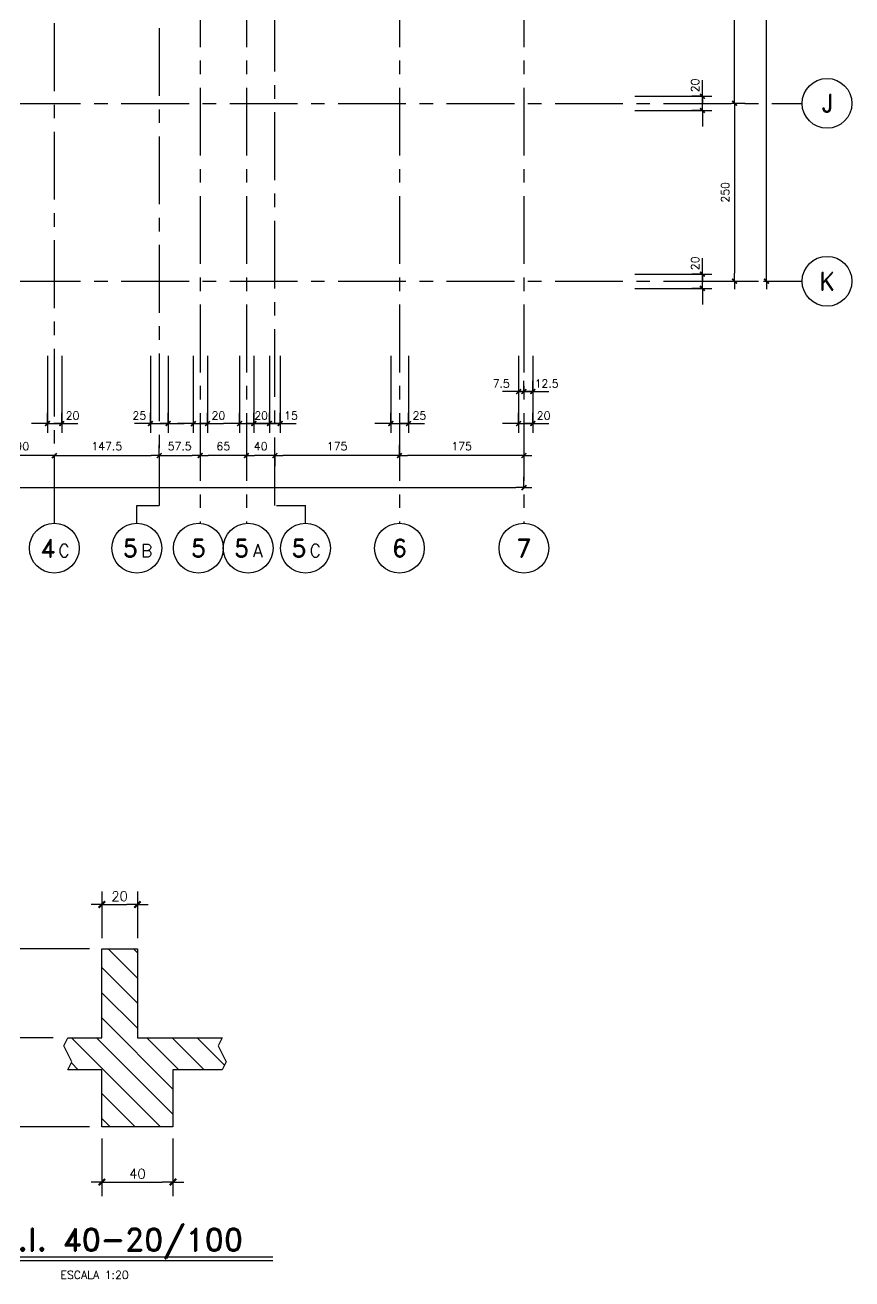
# Model space of a CAD drawing. Header units: millimetres. Extents: x -656862 to -653478, y 91928 to 96737.
# Drawn here: x -654641 to -653479, y 91946 to 93707 of the extents above; entities that cross this region are included whole.
import ezdxf
from ezdxf.enums import TextEntityAlignment as Align

# ---------------------------------------------------------------- set-up
doc = ezdxf.new("R2010")
doc.units = ezdxf.units.MM
doc.header["$LTSCALE"] = 30
doc.linetypes.add('CENTER', pattern=[50.8, 31.75, -6.35, 6.35, -6.35])
doc.linetypes.add('HIDDEN', pattern=[0.375, 0.25, -0.125])
for name, color, linetype in [('A-LINEA 015', 6, 'Continuous'), ('CORTES', 5, 'Continuous'), ('COTAS', 5, 'Continuous'), ('Cotas2', 1, 'Continuous'), ('EJES', 1, 'CENTER'), ('HATCH2', 1, 'HIDDEN'), ('textos2', 2, 'Continuous')]:
    doc.layers.add(name, color=color, linetype=linetype)
doc.styles.add('ROMAND', font='romand')
doc.styles.add('ROMANS', font='romans')
doc.styles.add('SIETE50', font='ROMAND.SHX', dxfattribs={"height": 31.5})
doc.dimstyles.new('ING-50', dxfattribs={"dimscale": 5, "dimtxt": 2.25, "dimasz": 2.25, "dimexe": 3, "dimexo": 0, "dimgap": 1.5, "dimtad": 1, "dimdec": 1, "dimzin": 12, "dimdsep": 46, "dimtxsty": 'ROMANS', "dimblk1": 'TICK1', "dimblk2": 'TICK1', "dimsah": 1, "dimcen": 0.09, "dimclrd": 2, "dimclre": 1, "dimclrt": 3, "dimadec": 1, "dimazin": 3, "dimtfac": 1, "dimtdec": 1, "dimtix": 1, "dimtmove": 2, "dimatfit": 3, "dimfxl": 3, "dimtolj": 1, "dimtzin": 12, "dimarcsym": 0})
doc.dimstyles.new('ING20', dxfattribs={"dimscale": 50, "dimtxt": 0.27, "dimasz": 0.3, "dimexe": 0.3, "dimexo": 1, "dimgap": 0.1, "dimtad": 1, "dimlfac": 0.4, "dimzin": 12, "dimdsep": 46, "dimtxsty": 'ROMANS', "dimblk1": 'TICK1', "dimblk2": 'TICK1', "dimsah": 1, "dimcen": 0.09, "dimse1": 1, "dimse2": 1, "dimclrd": 2, "dimclre": 1, "dimclrt": 3, "dimadec": 0, "dimazin": 0, "dimtfac": 1, "dimtix": 1, "dimtmove": 2, "dimatfit": 3, "dimldrblk": 'TICK1', "dimfxl": 1, "dimtolj": 1, "dimtzin": 12, "dimarcsym": 0})

# ---------------------------------------------------------------- blocks, each defined once
blk = doc.blocks.new('EJE-1')
at = {"color": 3, "linetype": 'Continuous'}
blk.add_circle((0, 0), 35, dxfattribs=at)
at = {"color": 5, "linetype": 'Continuous', "style": 'ROMAND'}
blk.add_attdef('0', text='', height=25, dxfattribs=at).set_placement((0.2, 0), align=Align.MIDDLE)
blk = doc.blocks.new('eje-3')
at = {"color": 3, "linetype": 'Continuous'}
blk.add_circle((0, 0), 35, dxfattribs=at)
at = {"color": 5, "linetype": 'Continuous', "style": 'ROMAND'}
for height, p in [(25, (-9.2, 0)), (18, (13.7, -3.6))]:
    blk.add_attdef('0', text='', height=height, dxfattribs=at).set_placement(p, align=Align.MIDDLE)
blk = doc.blocks.new('TICK1')
at = {"color": 2}
for points in [[(0, 0), (-1, 0)], [(0, 0), (1, 0)]]:
    blk.add_lwpolyline(points, dxfattribs=at)
at = {"color": 2, "const_width": 0.2}
blk.add_lwpolyline([(-0.3, -0.3), (0.3, 0.3)], dxfattribs=at)
blk = doc.blocks.new('*D33')
at = {"layer": 'COTAS', "color": 1, "lineweight": -2}
for p, q in [((-653648.2, 94097.5), (-653628.7, 94097.5)), ((-653648.2, 93597.5), (-653628.7, 93597.5))]:
    blk.add_line(p, q, dxfattribs=at)
at = {"layer": 'COTAS', "color": 2, "lineweight": -2}
blk.add_line((-653643.7, 93608.7), (-653643.7, 94086.2), dxfattribs=at)
at = {"layer": 'Defpoints', "color": 0}
for p in [(-653648.2, 94097.5), (-653643.7, 94097.5), (-653648.2, 93597.5)]:
    blk.add_point(p, dxfattribs=at)
at = {"layer": 'COTAS', "color": 2, "lineweight": -2, "xscale": 11.25, "yscale": 11.25, "zscale": 11.25}
for p, rotation in [((-653643.7, 94097.5), 90), ((-653643.7, 93597.5), 270)]:
    blk.add_blockref('TICK1', p, dxfattribs=dict(at, rotation=rotation))
at = {"layer": 'COTAS', "color": 3, "insert": (-653656.8, 93847.5), "char_height": 11.25, "attachment_point": 5, "rotation": 90, "style": 'ROMANS'}
blk.add_mtext('\\A1;500', dxfattribs=at)
blk = doc.blocks.new('*D34')
at = {"layer": 'COTAS', "color": 1, "lineweight": -2}
for p, q in [((-653603.2, 96327.5), (-653583.7, 96327.5)), ((-653603.2, 93347.5), (-653583.7, 93347.5))]:
    blk.add_line(p, q, dxfattribs=at)
at = {"layer": 'COTAS', "color": 2, "lineweight": -2}
blk.add_line((-653598.7, 93358.7), (-653598.7, 96316.2), dxfattribs=at)
at = {"layer": 'Defpoints', "color": 0}
for p in [(-653603.2, 96327.5), (-653598.7, 96327.5), (-653603.2, 93347.5)]:
    blk.add_point(p, dxfattribs=at)
at = {"layer": 'COTAS', "color": 2, "lineweight": -2, "xscale": 11.25, "yscale": 11.25, "zscale": 11.25}
for p, rotation in [((-653598.7, 96327.5), 90), ((-653598.7, 93347.5), 270)]:
    blk.add_blockref('TICK1', p, dxfattribs=dict(at, rotation=rotation))
at = {"layer": 'COTAS', "color": 3, "insert": (-653611.8, 94837.5), "char_height": 11.25, "attachment_point": 5, "rotation": 90, "style": 'ROMANS'}
blk.add_mtext('\\A1;2980', dxfattribs=at)
blk = doc.blocks.new('*D35')
at = {"layer": 'COTAS', "color": 1, "lineweight": -2}
for p, q in [((-653648.2, 93597.5), (-653628.7, 93597.5)), ((-653648.2, 93347.5), (-653628.7, 93347.5))]:
    blk.add_line(p, q, dxfattribs=at)
at = {"layer": 'COTAS', "color": 2, "lineweight": -2}
blk.add_line((-653643.7, 93586.2), (-653643.7, 93358.7), dxfattribs=at)
at = {"layer": 'Defpoints', "color": 0}
for p in [(-653648.2, 93597.5), (-653648.2, 93347.5), (-653643.7, 93347.5)]:
    blk.add_point(p, dxfattribs=at)
at = {"layer": 'COTAS', "color": 2, "lineweight": -2, "xscale": 11.25, "yscale": 11.25, "zscale": 11.25}
for p, rotation in [((-653643.7, 93597.5), 90), ((-653643.7, 93347.5), 270)]:
    blk.add_blockref('TICK1', p, dxfattribs=dict(at, rotation=rotation))
at = {"layer": 'COTAS', "color": 3, "insert": (-653656.8, 93472.5), "char_height": 11.25, "attachment_point": 5, "rotation": 90, "style": 'ROMANS'}
blk.add_mtext('\\A1;250', dxfattribs=at)
blk = doc.blocks.new('*D40')
at = {"layer": 'COTAS', "color": 1, "lineweight": -2}
for p, q in [((-654404.3, 93147.5), (-654404.3, 93162.5)), ((-654384.3, 93147.5), (-654384.3, 93162.5))]:
    blk.add_line(p, q, dxfattribs=at)
at = {"layer": 'COTAS', "color": 2, "lineweight": -2}
for p, q in [((-654415.6, 93147.5), (-654426.8, 93147.5)), ((-654404.3, 93147.5), (-654384.3, 93147.5)), ((-654373.1, 93147.5), (-654361.8, 93147.5))]:
    blk.add_line(p, q, dxfattribs=at)
at = {"layer": 'Defpoints', "color": 0}
for p in [(-654404.3, 93147.5), (-654384.3, 93147.5), (-654384.3, 93147.5)]:
    blk.add_point(p, dxfattribs=at)
at = {"layer": 'COTAS', "color": 2, "lineweight": -2, "xscale": 11.25, "yscale": 11.25, "zscale": 11.25}
blk.add_blockref('TICK1', (-654404.3, 93147.5), dxfattribs=at)
at = {"layer": 'COTAS', "color": 2, "lineweight": -2, "xscale": 11.25, "yscale": 11.25, "zscale": 11.25, "rotation": 180}
blk.add_blockref('TICK1', (-654384.3, 93147.5), dxfattribs=at)
at = {"layer": 'COTAS', "color": 3, "insert": (-654369.1, 93158.7), "char_height": 11.25, "attachment_point": 5, "style": 'ROMANS'}
blk.add_mtext('\\A1;20', dxfattribs=at)
blk = doc.blocks.new('*D41')
at = {"layer": 'COTAS', "color": 1, "lineweight": -2}
for p, q in [((-654339.3, 93147.5), (-654339.3, 93162.5)), ((-654319.3, 93147.5), (-654319.3, 93162.5))]:
    blk.add_line(p, q, dxfattribs=at)
at = {"layer": 'COTAS', "color": 2, "lineweight": -2}
for p, q in [((-654350.6, 93147.5), (-654361.8, 93147.5)), ((-654339.3, 93147.5), (-654319.3, 93147.5)), ((-654308.1, 93147.5), (-654296.8, 93147.5))]:
    blk.add_line(p, q, dxfattribs=at)
at = {"layer": 'Defpoints', "color": 0}
for p in [(-654339.3, 93147.5), (-654319.3, 93147.5), (-654319.3, 93147.5)]:
    blk.add_point(p, dxfattribs=at)
at = {"layer": 'COTAS', "color": 2, "lineweight": -2, "xscale": 11.25, "yscale": 11.25, "zscale": 11.25}
blk.add_blockref('TICK1', (-654339.3, 93147.5), dxfattribs=at)
at = {"layer": 'COTAS', "color": 2, "lineweight": -2, "xscale": 11.25, "yscale": 11.25, "zscale": 11.25, "rotation": 180}
blk.add_blockref('TICK1', (-654319.3, 93147.5), dxfattribs=at)
at = {"layer": 'COTAS', "color": 3, "insert": (-654309, 93158.7), "char_height": 11.25, "attachment_point": 5, "style": 'ROMANS'}
blk.add_mtext('\\A1;20', dxfattribs=at)
blk = doc.blocks.new('*D42')
at = {"layer": 'COTAS', "color": 1, "lineweight": -2}
for p, q in [((-653947.2, 93147.5), (-653947.2, 93162.5)), ((-653927.2, 93147.5), (-653927.2, 93162.5))]:
    blk.add_line(p, q, dxfattribs=at)
at = {"layer": 'COTAS', "color": 2, "lineweight": -2}
for p, q in [((-653958.5, 93147.5), (-653969.7, 93147.5)), ((-653947.2, 93147.5), (-653927.2, 93147.5)), ((-653916, 93147.5), (-653904.7, 93147.5))]:
    blk.add_line(p, q, dxfattribs=at)
at = {"layer": 'Defpoints', "color": 0}
for p in [(-653947.2, 93147.5), (-653927.2, 93147.5), (-653927.2, 93147.5)]:
    blk.add_point(p, dxfattribs=at)
at = {"layer": 'COTAS', "color": 2, "lineweight": -2, "xscale": 11.25, "yscale": 11.25, "zscale": 11.25}
blk.add_blockref('TICK1', (-653947.2, 93147.5), dxfattribs=at)
at = {"layer": 'COTAS', "color": 2, "lineweight": -2, "xscale": 11.25, "yscale": 11.25, "zscale": 11.25, "rotation": 180}
blk.add_blockref('TICK1', (-653927.2, 93147.5), dxfattribs=at)
at = {"layer": 'COTAS', "color": 3, "insert": (-653912, 93158.7), "char_height": 11.25, "attachment_point": 5, "style": 'ROMANS'}
blk.add_mtext('\\A1;20', dxfattribs=at)
blk = doc.blocks.new('*D47')
at = {"layer": 'COTAS', "color": 1, "lineweight": -2}
for p, q in [((-654452.2, 93102.5), (-654452.2, 93087.5)), ((-654394.7, 93102.5), (-654394.7, 93087.5))]:
    blk.add_line(p, q, dxfattribs=at)
at = {"layer": 'COTAS', "color": 2, "lineweight": -2}
blk.add_line((-654441, 93102.5), (-654406, 93102.5), dxfattribs=at)
at = {"layer": 'Defpoints', "color": 0}
for p in [(-654452.2, 93102.5), (-654394.7, 93102.5), (-654394.7, 93102.5)]:
    blk.add_point(p, dxfattribs=at)
at = {"layer": 'COTAS', "color": 2, "lineweight": -2, "xscale": 11.25, "yscale": 11.25, "zscale": 11.25, "rotation": 180}
blk.add_blockref('TICK1', (-654452.2, 93102.5), dxfattribs=at)
at = {"layer": 'COTAS', "color": 2, "lineweight": -2, "xscale": 11.25, "yscale": 11.25, "zscale": 11.25}
blk.add_blockref('TICK1', (-654394.7, 93102.5), dxfattribs=at)
at = {"layer": 'COTAS', "color": 3, "insert": (-654423.5, 93115.6), "char_height": 11.25, "attachment_point": 5, "style": 'ROMANS'}
blk.add_mtext('\\A1;57.5', dxfattribs=at)
blk = doc.blocks.new('*D48')
at = {"layer": 'COTAS', "color": 1, "lineweight": -2}
for p, q in [((-654394.7, 93102.5), (-654394.7, 93087.5)), ((-654329.7, 93102.5), (-654329.7, 93087.5))]:
    blk.add_line(p, q, dxfattribs=at)
at = {"layer": 'COTAS', "color": 2, "lineweight": -2}
blk.add_line((-654341, 93102.5), (-654383.5, 93102.5), dxfattribs=at)
at = {"layer": 'Defpoints', "color": 0}
for p in [(-654394.7, 93102.5), (-654394.7, 93102.5), (-654329.7, 93102.5)]:
    blk.add_point(p, dxfattribs=at)
at = {"layer": 'COTAS', "color": 2, "lineweight": -2, "xscale": 11.25, "yscale": 11.25, "zscale": 11.25, "rotation": 180}
blk.add_blockref('TICK1', (-654394.7, 93102.5), dxfattribs=at)
at = {"layer": 'COTAS', "color": 2, "lineweight": -2, "xscale": 11.25, "yscale": 11.25, "zscale": 11.25}
blk.add_blockref('TICK1', (-654329.7, 93102.5), dxfattribs=at)
at = {"layer": 'COTAS', "color": 3, "insert": (-654362.2, 93115.6), "char_height": 11.25, "attachment_point": 5, "style": 'ROMANS'}
blk.add_mtext('\\A1;65', dxfattribs=at)
blk = doc.blocks.new('*D49')
at = {"layer": 'COTAS', "color": 1, "lineweight": -2}
for p, q in [((-654114.7, 93102.5), (-654114.7, 93117.5)), ((-653939.7, 93102.5), (-653939.7, 93087.5))]:
    blk.add_line(p, q, dxfattribs=at)
at = {"layer": 'COTAS', "color": 2, "lineweight": -2}
blk.add_line((-653951, 93102.5), (-654103.5, 93102.5), dxfattribs=at)
at = {"layer": 'Defpoints', "color": 0}
for p in [(-654114.7, 93102.5), (-654114.7, 93102.5), (-653939.7, 93102.5)]:
    blk.add_point(p, dxfattribs=at)
at = {"layer": 'COTAS', "color": 2, "lineweight": -2, "xscale": 11.25, "yscale": 11.25, "zscale": 11.25, "rotation": 180}
blk.add_blockref('TICK1', (-654114.7, 93102.5), dxfattribs=at)
at = {"layer": 'COTAS', "color": 2, "lineweight": -2, "xscale": 11.25, "yscale": 11.25, "zscale": 11.25}
blk.add_blockref('TICK1', (-653939.7, 93102.5), dxfattribs=at)
at = {"layer": 'COTAS', "color": 3, "insert": (-654027.2, 93115.6), "char_height": 11.25, "attachment_point": 5, "style": 'ROMANS'}
blk.add_mtext('\\A1;175', dxfattribs=at)
blk = doc.blocks.new('*D50')
at = {"layer": 'COTAS', "color": 1, "lineweight": -2}
for p, q in [((-656199.7, 93057.5), (-656199.7, 93072.5)), ((-653939.7, 93057.5), (-653939.7, 93072.5))]:
    blk.add_line(p, q, dxfattribs=at)
at = {"layer": 'COTAS', "color": 2, "lineweight": -2}
blk.add_line((-656188.5, 93057.5), (-653951, 93057.5), dxfattribs=at)
at = {"layer": 'Defpoints', "color": 0}
for p in [(-656199.7, 93057.5), (-653939.7, 93057.5), (-653939.7, 93057.5)]:
    blk.add_point(p, dxfattribs=at)
at = {"layer": 'COTAS', "color": 2, "lineweight": -2, "xscale": 11.25, "yscale": 11.25, "zscale": 11.25, "rotation": 180}
blk.add_blockref('TICK1', (-656199.7, 93057.5), dxfattribs=at)
at = {"layer": 'COTAS', "color": 2, "lineweight": -2, "xscale": 11.25, "yscale": 11.25, "zscale": 11.25}
blk.add_blockref('TICK1', (-653939.7, 93057.5), dxfattribs=at)
at = {"layer": 'COTAS', "color": 3, "insert": (-655069.7, 93070.6), "char_height": 11.25, "attachment_point": 5, "style": 'ROMANS'}
blk.add_mtext('\\A1;2260', dxfattribs=at)
blk = doc.blocks.new('*D119')
at = {"layer": 'COTAS', "color": 2, "lineweight": -2}
for p, q in [((-653688.9, 93618.7), (-653688.9, 93630)), ((-653688.9, 93587.5), (-653688.9, 93607.5)), ((-653688.9, 93576.2), (-653688.9, 93565))]:
    blk.add_line(p, q, dxfattribs=at)
at = {"layer": 'COTAS', "color": 1, "lineweight": -2}
for p, q in [((-653688.7, 93607.5), (-653703.9, 93607.5)), ((-653688.9, 93587.5), (-653703.9, 93587.5))]:
    blk.add_line(p, q, dxfattribs=at)
at = {"layer": 'Defpoints', "color": 0}
for p in [(-653688.9, 93607.5), (-653688.7, 93607.5), (-653688.9, 93587.5)]:
    blk.add_point(p, dxfattribs=at)
at = {"layer": 'COTAS', "color": 2, "lineweight": -2, "xscale": 11.25, "yscale": 11.25, "zscale": 11.25}
for p, rotation in [((-653688.9, 93607.5), 270), ((-653688.9, 93587.5), 90)]:
    blk.add_blockref('TICK1', p, dxfattribs=dict(at, rotation=rotation))
at = {"layer": 'COTAS', "color": 3, "insert": (-653699.2, 93622.7), "char_height": 11.25, "attachment_point": 5, "rotation": 90, "style": 'ROMANS'}
blk.add_mtext('\\A1;20', dxfattribs=at)
blk = doc.blocks.new('*D120')
at = {"layer": 'COTAS', "color": 2, "lineweight": -2}
for p, q in [((-653688.9, 93368.7), (-653688.9, 93380)), ((-653688.9, 93337.5), (-653688.9, 93357.5)), ((-653688.9, 93326.2), (-653688.9, 93315))]:
    blk.add_line(p, q, dxfattribs=at)
at = {"layer": 'COTAS', "color": 1, "lineweight": -2}
for p, q in [((-653688.7, 93357.5), (-653703.9, 93357.5)), ((-653688.9, 93337.5), (-653703.9, 93337.5))]:
    blk.add_line(p, q, dxfattribs=at)
at = {"layer": 'Defpoints', "color": 0}
for p in [(-653688.9, 93357.5), (-653688.7, 93357.5), (-653688.9, 93337.5)]:
    blk.add_point(p, dxfattribs=at)
at = {"layer": 'COTAS', "color": 2, "lineweight": -2, "xscale": 11.25, "yscale": 11.25, "zscale": 11.25}
for p, rotation in [((-653688.9, 93357.5), 270), ((-653688.9, 93337.5), 90)]:
    blk.add_blockref('TICK1', p, dxfattribs=dict(at, rotation=rotation))
at = {"layer": 'COTAS', "color": 3, "insert": (-653699.2, 93372.7), "char_height": 11.25, "attachment_point": 5, "rotation": 90, "style": 'ROMANS'}
blk.add_mtext('\\A1;20', dxfattribs=at)
blk = doc.blocks.new('*D126')
at = {"layer": 'COTAS', "color": 1, "lineweight": -2}
for p, q in [((-654329.7, 93102.5), (-654329.7, 93087.5)), ((-654289.7, 93102.5), (-654289.7, 93087.5))]:
    blk.add_line(p, q, dxfattribs=at)
at = {"layer": 'COTAS', "color": 2, "lineweight": -2}
blk.add_line((-654301, 93102.5), (-654318.5, 93102.5), dxfattribs=at)
at = {"layer": 'Defpoints', "color": 0}
for p in [(-654329.7, 93102.5), (-654329.7, 93102.5), (-654289.7, 93102.5)]:
    blk.add_point(p, dxfattribs=at)
at = {"layer": 'COTAS', "color": 2, "lineweight": -2, "xscale": 11.25, "yscale": 11.25, "zscale": 11.25, "rotation": 180}
blk.add_blockref('TICK1', (-654329.7, 93102.5), dxfattribs=at)
at = {"layer": 'COTAS', "color": 2, "lineweight": -2, "xscale": 11.25, "yscale": 11.25, "zscale": 11.25}
blk.add_blockref('TICK1', (-654289.7, 93102.5), dxfattribs=at)
at = {"layer": 'COTAS', "color": 3, "insert": (-654309.7, 93115.6), "char_height": 11.25, "attachment_point": 5, "style": 'ROMANS'}
blk.add_mtext('\\A1;40', dxfattribs=at)
blk = doc.blocks.new('*D127')
at = {"layer": 'COTAS', "color": 1, "lineweight": -2}
for p, q in [((-654126.8, 93147.5), (-654126.8, 93162.5)), ((-654101.8, 93147.5), (-654101.8, 93162.5))]:
    blk.add_line(p, q, dxfattribs=at)
at = {"layer": 'COTAS', "color": 2, "lineweight": -2}
for p, q in [((-654138.1, 93147.5), (-654149.3, 93147.5)), ((-654126.8, 93147.5), (-654101.8, 93147.5)), ((-654090.6, 93147.5), (-654079.3, 93147.5))]:
    blk.add_line(p, q, dxfattribs=at)
at = {"layer": 'Defpoints', "color": 0}
for p in [(-654126.8, 93147.5), (-654101.8, 93147.5), (-654101.8, 93147.5)]:
    blk.add_point(p, dxfattribs=at)
at = {"layer": 'COTAS', "color": 2, "lineweight": -2, "xscale": 11.25, "yscale": 11.25, "zscale": 11.25}
blk.add_blockref('TICK1', (-654126.8, 93147.5), dxfattribs=at)
at = {"layer": 'COTAS', "color": 2, "lineweight": -2, "xscale": 11.25, "yscale": 11.25, "zscale": 11.25, "rotation": 180}
blk.add_blockref('TICK1', (-654101.8, 93147.5), dxfattribs=at)
at = {"layer": 'COTAS', "color": 3, "insert": (-654086.6, 93158.7), "char_height": 11.25, "attachment_point": 5, "style": 'ROMANS'}
blk.add_mtext('\\A1;25', dxfattribs=at)
blk = doc.blocks.new('*D134')
at = {"layer": 'COTAS', "color": 1, "lineweight": -2}
for p, q in [((-654452.2, 93102.5), (-654452.2, 93117.5)), ((-654599.7, 93102.5), (-654599.7, 93087.5))]:
    blk.add_line(p, q, dxfattribs=at)
at = {"layer": 'COTAS', "color": 2, "lineweight": -2}
blk.add_line((-654588.5, 93102.5), (-654463.5, 93102.5), dxfattribs=at)
at = {"layer": 'Defpoints', "color": 0}
for p in [(-654599.7, 93102.5), (-654452.2, 93102.5), (-654452.2, 93102.5)]:
    blk.add_point(p, dxfattribs=at)
at = {"layer": 'COTAS', "color": 2, "lineweight": -2, "xscale": 11.25, "yscale": 11.25, "zscale": 11.25, "rotation": 180}
blk.add_blockref('TICK1', (-654599.7, 93102.5), dxfattribs=at)
at = {"layer": 'COTAS', "color": 2, "lineweight": -2, "xscale": 11.25, "yscale": 11.25, "zscale": 11.25}
blk.add_blockref('TICK1', (-654452.2, 93102.5), dxfattribs=at)
at = {"layer": 'COTAS', "color": 3, "insert": (-654526, 93115.6), "char_height": 11.25, "attachment_point": 5, "style": 'ROMANS'}
blk.add_mtext('\\A1;147.5', dxfattribs=at)
blk = doc.blocks.new('*D135')
at = {"layer": 'COTAS', "color": 1, "lineweight": -2}
for p, q in [((-654464.7, 93147.5), (-654464.7, 93162.5)), ((-654439.7, 93147.5), (-654439.7, 93162.5))]:
    blk.add_line(p, q, dxfattribs=at)
at = {"layer": 'COTAS', "color": 2, "lineweight": -2}
for p, q in [((-654476, 93147.5), (-654487.2, 93147.5)), ((-654464.7, 93147.5), (-654439.7, 93147.5)), ((-654428.5, 93147.5), (-654417.2, 93147.5))]:
    blk.add_line(p, q, dxfattribs=at)
at = {"layer": 'Defpoints', "color": 0}
for p in [(-654464.7, 93147.5), (-654439.7, 93147.5), (-654439.7, 93147.5)]:
    blk.add_point(p, dxfattribs=at)
at = {"layer": 'COTAS', "color": 2, "lineweight": -2, "xscale": 11.25, "yscale": 11.25, "zscale": 11.25}
blk.add_blockref('TICK1', (-654464.7, 93147.5), dxfattribs=at)
at = {"layer": 'COTAS', "color": 2, "lineweight": -2, "xscale": 11.25, "yscale": 11.25, "zscale": 11.25, "rotation": 180}
blk.add_blockref('TICK1', (-654439.7, 93147.5), dxfattribs=at)
at = {"layer": 'COTAS', "color": 3, "insert": (-654480.2, 93158.7), "char_height": 11.25, "attachment_point": 5, "style": 'ROMANS'}
blk.add_mtext('\\A1;25', dxfattribs=at)
blk = doc.blocks.new('*D159')
at = {"layer": 'COTAS', "color": 1, "lineweight": -2}
for p, q in [((-654689.7, 93102.5), (-654689.7, 93117.5)), ((-654599.7, 93102.5), (-654599.7, 93087.5))]:
    blk.add_line(p, q, dxfattribs=at)
at = {"layer": 'COTAS', "color": 2, "lineweight": -2}
blk.add_line((-654611, 93102.5), (-654678.5, 93102.5), dxfattribs=at)
at = {"layer": 'Defpoints', "color": 0}
for p in [(-654689.7, 93102.5), (-654689.7, 93102.5), (-654599.7, 93102.5)]:
    blk.add_point(p, dxfattribs=at)
at = {"layer": 'COTAS', "color": 2, "lineweight": -2, "xscale": 11.25, "yscale": 11.25, "zscale": 11.25, "rotation": 180}
blk.add_blockref('TICK1', (-654689.7, 93102.5), dxfattribs=at)
at = {"layer": 'COTAS', "color": 2, "lineweight": -2, "xscale": 11.25, "yscale": 11.25, "zscale": 11.25}
blk.add_blockref('TICK1', (-654599.7, 93102.5), dxfattribs=at)
at = {"layer": 'COTAS', "color": 3, "insert": (-654644.7, 93115.6), "char_height": 11.25, "attachment_point": 5, "style": 'ROMANS'}
blk.add_mtext('\\A1;90', dxfattribs=at)
blk = doc.blocks.new('*D160')
at = {"layer": 'COTAS', "color": 1, "lineweight": -2}
for p, q in [((-654609.3, 93147.5), (-654609.3, 93162.5)), ((-654589.3, 93147.5), (-654589.3, 93162.5))]:
    blk.add_line(p, q, dxfattribs=at)
at = {"layer": 'COTAS', "color": 2, "lineweight": -2}
for p, q in [((-654620.6, 93147.5), (-654631.8, 93147.5)), ((-654609.3, 93147.5), (-654589.3, 93147.5)), ((-654578.1, 93147.5), (-654566.8, 93147.5))]:
    blk.add_line(p, q, dxfattribs=at)
at = {"layer": 'Defpoints', "color": 0}
for p in [(-654609.3, 93147.5), (-654589.3, 93147.5), (-654589.3, 93147.5)]:
    blk.add_point(p, dxfattribs=at)
at = {"layer": 'COTAS', "color": 2, "lineweight": -2, "xscale": 11.25, "yscale": 11.25, "zscale": 11.25}
blk.add_blockref('TICK1', (-654609.3, 93147.5), dxfattribs=at)
at = {"layer": 'COTAS', "color": 2, "lineweight": -2, "xscale": 11.25, "yscale": 11.25, "zscale": 11.25, "rotation": 180}
blk.add_blockref('TICK1', (-654589.3, 93147.5), dxfattribs=at)
at = {"layer": 'COTAS', "color": 3, "insert": (-654574.1, 93158.7), "char_height": 11.25, "attachment_point": 5, "style": 'ROMANS'}
blk.add_mtext('\\A1;20', dxfattribs=at)
blk = doc.blocks.new('*D198')
at = {"layer": 'COTAS', "color": 2, "lineweight": -2}
blk.add_line((-654517.9, 92471.6), (-654497.9, 92471.6), dxfattribs=at)
at = {"layer": 'Defpoints', "color": 0}
for p in [(-654532.9, 92471.6), (-654482.9, 92471.6), (-654482.9, 92471.6)]:
    blk.add_point(p, dxfattribs=at)
at = {"layer": 'COTAS', "color": 2, "lineweight": -2, "xscale": 15, "yscale": 15, "zscale": 15, "rotation": 180}
blk.add_blockref('TICK1', (-654532.9, 92471.6), dxfattribs=at)
at = {"layer": 'COTAS', "color": 2, "lineweight": -2, "xscale": 15, "yscale": 15, "zscale": 15}
blk.add_blockref('TICK1', (-654482.9, 92471.6), dxfattribs=at)
at = {"layer": 'COTAS', "color": 3, "insert": (-654507.9, 92483.3), "char_height": 13.5, "attachment_point": 5, "style": 'ROMANS'}
blk.add_mtext('\\A1;20', dxfattribs=at)
blk = doc.blocks.new('*D202')
at = {"layer": 'COTAS', "color": 2, "lineweight": -2}
blk.add_line((-654517.9, 92081.7), (-654447.9, 92081.7), dxfattribs=at)
at = {"layer": 'Defpoints', "color": 0}
for p in [(-654532.9, 92081.7), (-654432.9, 92081.7), (-654432.9, 92081.7)]:
    blk.add_point(p, dxfattribs=at)
at = {"layer": 'COTAS', "color": 2, "lineweight": -2, "xscale": 15, "yscale": 15, "zscale": 15, "rotation": 180}
blk.add_blockref('TICK1', (-654532.9, 92081.7), dxfattribs=at)
at = {"layer": 'COTAS', "color": 2, "lineweight": -2, "xscale": 15, "yscale": 15, "zscale": 15}
blk.add_blockref('TICK1', (-654432.9, 92081.7), dxfattribs=at)
at = {"layer": 'COTAS', "color": 3, "insert": (-654482.9, 92093.4), "char_height": 13.5, "attachment_point": 5, "style": 'ROMANS'}
blk.add_mtext('\\A1;40', dxfattribs=at)
blk = doc.blocks.new('*D204')
at = {"layer": 'COTAS', "color": 1, "lineweight": -2}
for p, q in [((-654289.7, 93102.5), (-654289.7, 93087.5)), ((-654114.7, 93102.5), (-654114.7, 93087.5))]:
    blk.add_line(p, q, dxfattribs=at)
at = {"layer": 'COTAS', "color": 2, "lineweight": -2}
blk.add_line((-654126, 93102.5), (-654278.5, 93102.5), dxfattribs=at)
at = {"layer": 'Defpoints', "color": 0}
for p in [(-654289.7, 93102.5), (-654289.7, 93102.5), (-654114.7, 93102.5)]:
    blk.add_point(p, dxfattribs=at)
at = {"layer": 'COTAS', "color": 2, "lineweight": -2, "xscale": 11.25, "yscale": 11.25, "zscale": 11.25, "rotation": 180}
blk.add_blockref('TICK1', (-654289.7, 93102.5), dxfattribs=at)
at = {"layer": 'COTAS', "color": 2, "lineweight": -2, "xscale": 11.25, "yscale": 11.25, "zscale": 11.25}
blk.add_blockref('TICK1', (-654114.7, 93102.5), dxfattribs=at)
at = {"layer": 'COTAS', "color": 3, "insert": (-654202.2, 93115.6), "char_height": 11.25, "attachment_point": 5, "style": 'ROMANS'}
blk.add_mtext('\\A1;175', dxfattribs=at)
blk = doc.blocks.new('*D205')
at = {"layer": 'COTAS', "color": 1, "lineweight": -2}
for p, q in [((-654297.2, 93147.5), (-654297.2, 93162.5)), ((-654282.2, 93147.5), (-654282.2, 93162.5))]:
    blk.add_line(p, q, dxfattribs=at)
at = {"layer": 'COTAS', "color": 2, "lineweight": -2}
for p, q in [((-654308.5, 93147.5), (-654319.7, 93147.5)), ((-654297.2, 93147.5), (-654282.2, 93147.5)), ((-654271, 93147.5), (-654259.7, 93147.5))]:
    blk.add_line(p, q, dxfattribs=at)
at = {"layer": 'Defpoints', "color": 0}
for p in [(-654297.2, 93147.5), (-654282.2, 93147.5), (-654282.2, 93147.5)]:
    blk.add_point(p, dxfattribs=at)
at = {"layer": 'COTAS', "color": 2, "lineweight": -2, "xscale": 11.25, "yscale": 11.25, "zscale": 11.25}
blk.add_blockref('TICK1', (-654297.2, 93147.5), dxfattribs=at)
at = {"layer": 'COTAS', "color": 2, "lineweight": -2, "xscale": 11.25, "yscale": 11.25, "zscale": 11.25, "rotation": 180}
blk.add_blockref('TICK1', (-654282.2, 93147.5), dxfattribs=at)
at = {"layer": 'COTAS', "color": 3, "insert": (-654267, 93158.7), "char_height": 11.25, "attachment_point": 5, "style": 'ROMANS'}
blk.add_mtext('\\A1;15', dxfattribs=at)
blk = doc.blocks.new('*D230')
at = {"layer": 'COTAS', "color": 1, "lineweight": -2}
for p, q in [((-653939.7, 93192.5), (-653939.7, 93207.5)), ((-653927.2, 93192.5), (-653927.2, 93207.5))]:
    blk.add_line(p, q, dxfattribs=at)
at = {"layer": 'COTAS', "color": 2, "lineweight": -2}
for p, q in [((-653951, 93192.5), (-653962.2, 93192.5)), ((-653939.7, 93192.5), (-653927.2, 93192.5)), ((-653916, 93192.5), (-653904.7, 93192.5))]:
    blk.add_line(p, q, dxfattribs=at)
at = {"layer": 'Defpoints', "color": 0}
for p in [(-653939.7, 93192.5), (-653927.2, 93192.5), (-653927.2, 93192.5)]:
    blk.add_point(p, dxfattribs=at)
at = {"layer": 'COTAS', "color": 2, "lineweight": -2, "xscale": 11.25, "yscale": 11.25, "zscale": 11.25}
blk.add_blockref('TICK1', (-653939.7, 93192.5), dxfattribs=at)
at = {"layer": 'COTAS', "color": 2, "lineweight": -2, "xscale": 11.25, "yscale": 11.25, "zscale": 11.25, "rotation": 180}
blk.add_blockref('TICK1', (-653927.2, 93192.5), dxfattribs=at)
at = {"layer": 'COTAS', "color": 3, "insert": (-653907.8, 93203.7), "char_height": 11.25, "attachment_point": 5, "style": 'ROMANS'}
blk.add_mtext('\\A1;12.5', dxfattribs=at)
blk = doc.blocks.new('*D231')
at = {"layer": 'COTAS', "color": 1, "lineweight": -2}
for p, q in [((-653939.7, 93192.5), (-653939.7, 93207.5)), ((-653947.2, 93192.5), (-653947.2, 93177.5))]:
    blk.add_line(p, q, dxfattribs=at)
at = {"layer": 'COTAS', "color": 2, "lineweight": -2}
for p, q in [((-653958.5, 93192.5), (-653969.7, 93192.5)), ((-653939.7, 93192.5), (-653947.2, 93192.5)), ((-653928.5, 93192.5), (-653917.2, 93192.5))]:
    blk.add_line(p, q, dxfattribs=at)
at = {"layer": 'Defpoints', "color": 0}
for p in [(-653947.2, 93192.5), (-653947.2, 93192.5), (-653939.7, 93192.5)]:
    blk.add_point(p, dxfattribs=at)
at = {"layer": 'COTAS', "color": 2, "lineweight": -2, "xscale": 11.25, "yscale": 11.25, "zscale": 11.25}
blk.add_blockref('TICK1', (-653947.2, 93192.5), dxfattribs=at)
at = {"layer": 'COTAS', "color": 2, "lineweight": -2, "xscale": 11.25, "yscale": 11.25, "zscale": 11.25, "rotation": 180}
blk.add_blockref('TICK1', (-653939.7, 93192.5), dxfattribs=at)
at = {"layer": 'COTAS', "color": 3, "insert": (-653971.6, 93203.7), "char_height": 11.25, "attachment_point": 5, "style": 'ROMANS'}
blk.add_mtext('\\A1;7.5', dxfattribs=at)

msp = doc.modelspace()

# ---------------------------------------------------------------- hatches: boundary and pattern name
at = {"layer": 'HATCH2', "ltscale": 0.5}
h = msp.add_hatch(dxfattribs=at)
h.set_pattern_fill('_USER', color=256, scale=25, angle=135, style=0, pattern_type=0)
h.set_pattern_definition([(135, (0, 0), (-17.6776695, -17.6776695), [])])
h.paths.add_polyline_path([(-654369.239, 92273.151), (-654363.614, 92284.401), (-654482.911, 92284.401), (-654482.911, 92409.401), (-654532.911, 92409.401), (-654532.911, 92284.401), (-654580.575, 92284.401), (-654586.2, 92273.151), (-654574.95, 92250.651), (-654580.575, 92239.401), (-654532.911, 92239.401), (-654532.911, 92159.401), (-654432.911, 92159.401), (-654432.911, 92239.401), (-654363.614, 92239.401), (-654357.989, 92250.651)])

# ---------------------------------------------------------------- linework, layer by layer
at = {"layer": 'CORTES', "color": 7, "ltscale": 0.5}
msp.add_lwpolyline([(-654532.911, 92239.401), (-654580.575, 92239.401), (-654574.95, 92250.651), (-654586.2, 92273.151), (-654580.575, 92284.401), (-654532.911, 92284.401), (-654532.911, 92409.401), (-654482.911, 92409.401), (-654482.911, 92284.401), (-654363.614, 92284.401), (-654369.239, 92273.151), (-654357.989, 92250.651), (-654363.614, 92239.401), (-654432.911, 92239.401), (-654432.911, 92159.401), (-654532.911, 92159.401)], close=True, dxfattribs=at)
at = {"layer": 'Cotas2'}
for p, q in [((-653783.715, 93607.452), (-653675.719, 93607.452)), ((-653783.715, 93587.452), (-653675.719, 93587.452)), ((-653783.715, 93357.452), (-653675.719, 93357.452)), ((-653783.715, 93337.452), (-653675.719, 93337.452)), ((-654609.34, 93242.452), (-654609.34, 93134.456)), ((-654589.34, 93242.452), (-654589.34, 93134.456)), ((-654464.715, 93242.452), (-654464.715, 93134.456)), ((-654439.715, 93242.452), (-654439.715, 93134.456)), ((-654404.34, 93242.452), (-654404.34, 93134.456)), ((-654384.34, 93242.452), (-654384.34, 93134.456)), ((-654339.34, 93242.452), (-654339.34, 93134.456)), ((-654319.34, 93242.452), (-654319.34, 93134.456)), ((-654297.215, 93242.452), (-654297.215, 93134.456)), ((-654282.215, 93242.452), (-654282.215, 93134.456)), ((-654126.84, 93242.452), (-654126.84, 93134.456)), ((-654101.84, 93242.452), (-654101.84, 93134.456)), ((-653947.215, 93242.452), (-653947.215, 93134.456)), ((-653927.215, 93242.452), (-653927.215, 93134.456)), ((-654532.911, 92489.998), (-654532.911, 92424.467)), ((-654482.911, 92489.998), (-654482.911, 92424.467)), ((-654550.124, 92409.401), (-654718.566, 92409.401)), ((-654601.116, 92284.401), (-654671.579, 92284.401)), ((-654550.124, 92159.401), (-654718.566, 92159.401)), ((-654532.911, 92142.807), (-654532.911, 92061.874)), ((-654432.911, 92142.807), (-654432.911, 92061.874))]:
    msp.add_line(p, q, dxfattribs=at)
at = {"layer": 'EJES', "ltscale": 0.1}
for p, q in [((-654394.715, 96667.452), (-654394.715, 93007.452)), ((-654329.715, 96667.452), (-654329.715, 93007.452)), ((-654114.715, 96667.452), (-654114.715, 93007.452)), ((-653939.715, 96667.452), (-653939.715, 93007.452)), ((-654599.715, 95233.914), (-654599.715, 93007.452)), ((-654289.715, 93032.452), (-654289.715, 94918.367)), ((-654452.215, 94160.514), (-654452.215, 93032.452)), ((-656791.536, 93597.452), (-653548.715, 93597.452)), ((-656791.536, 93347.452), (-653548.715, 93347.452)), ((-654483.647, 93007.452), (-654483.647, 93032.452)), ((-654483.647, 93032.452), (-654452.215, 93032.452)), ((-654287.215, 93032.452), (-654246.629, 93032.452)), ((-654246.629, 93007.452), (-654246.629, 93032.452))]:
    msp.add_line(p, q, dxfattribs=at)
at = {"layer": 'textos2', "color": 6}
for p, q in [((-654763.504, 91976.379), (-654292.599, 91976.379)), ((-654763.504, 91971.379), (-654292.599, 91971.379))]:
    msp.add_line(p, q, dxfattribs=at)

# ---------------------------------------------------------------- block references
at = {"layer": 'A-LINEA 015', "ltscale": 0.5}
for p, values in [((-653513.715, 93597.452), {'0': 'J'}), ((-653513.715, 93347.452), {'0': 'K'}), ((-654397.215, 92972.452), {'0': '5'}), ((-654114.715, 92972.452), {'0': '6'}), ((-653939.715, 92972.452), {'0': '7'})]:
    msp.add_blockref('EJE-1', p, dxfattribs=at).add_auto_attribs(values)
ref = msp.add_blockref('eje-3', (-654599.715, 92972.452), dxfattribs=at)
ref.add_attrib('0', '4', dxfattribs={"layer": '0', "color": 5, "linetype": 'Continuous', "height": 25, "style": 'ROMAND'}).set_placement((-654608.905, 92972.452), align=Align.MIDDLE)
ref.add_attrib('0', 'C', dxfattribs={"layer": '0', "color": 5, "linetype": 'Continuous', "height": 18, "style": 'ROMAND'}).set_placement((-654586.028, 92968.87), align=Align.MIDDLE)
ref = msp.add_blockref('eje-3', (-654483.647, 92972.452), dxfattribs=at)
ref.add_attrib('0', '5', dxfattribs={"layer": '0', "color": 5, "linetype": 'Continuous', "height": 25, "style": 'ROMAND'}).set_placement((-654492.838, 92972.452), align=Align.MIDDLE)
ref.add_attrib('0', 'B', dxfattribs={"layer": '0', "color": 5, "linetype": 'Continuous', "height": 18, "style": 'ROMAND'}).set_placement((-654469.961, 92968.87), align=Align.MIDDLE)
ref = msp.add_blockref('eje-3', (-654327.215, 92972.452), dxfattribs=at)
ref.add_attrib('0', '5', dxfattribs={"layer": '0', "color": 5, "linetype": 'Continuous', "height": 25, "style": 'ROMAND'}).set_placement((-654336.405, 92972.452), align=Align.MIDDLE)
ref.add_attrib('0', 'A', dxfattribs={"layer": '0', "color": 5, "linetype": 'Continuous', "height": 18, "style": 'ROMAND'}).set_placement((-654313.528, 92968.87), align=Align.MIDDLE)
ref = msp.add_blockref('eje-3', (-654246.629, 92972.452), dxfattribs=at)
ref.add_attrib('0', '5', dxfattribs={"layer": '0', "color": 5, "linetype": 'Continuous', "height": 25, "style": 'ROMAND'}).set_placement((-654255.819, 92972.452), align=Align.MIDDLE)
ref.add_attrib('0', 'C', dxfattribs={"layer": '0', "color": 5, "linetype": 'Continuous', "height": 18, "style": 'ROMAND'}).set_placement((-654232.942, 92968.87), align=Align.MIDDLE)

# ---------------------------------------------------------------- texts
at = {"layer": 'textos2', "color": 6, "style": 'SIETE50'}
msp.add_text('V.S.I. 40-20/100', height=31.5, dxfattribs=at).set_placement((-654527.45, 91984.962), align=Align.CENTER)
at = {"layer": 'textos2', "color": 3, "style": 'ROMANS'}
msp.add_text('ESCALA 1:20', height=11.25, dxfattribs=at).set_placement((-654591.101, 91945.567))

# ---------------------------------------------------------------- dimensions: what is measured, and where the dimension line sits
at = {"layer": 'COTAS'}
for base, p1, p2, angle, picture, middle in [((-653598.715, 96327.452), (-653603.215, 93347.452), (-653603.215, 96327.452), 90, '*D34', (-653611.84, 94837.452)), ((-653643.715, 94097.452), (-653648.215, 93597.452), (-653648.215, 94097.452), 90, '*D33', (-653656.84, 93847.452)), ((-653643.715, 93347.452), (-653648.215, 93597.452), (-653648.215, 93347.452), 270, '*D35', (-653656.84, 93472.452)), ((-654689.715, 93102.452), (-654599.715, 93102.452), (-654689.715, 93102.452), 180, '*D159', (-654644.715, 93115.577)), ((-654452.215, 93102.452), (-654599.715, 93102.452), (-654452.215, 93102.452), 0, '*D134', (-654525.965, 93115.577)), ((-654394.715, 93102.452), (-654452.215, 93102.452), (-654394.715, 93102.452), 0, '*D47', (-654423.465, 93115.577)), ((-654394.715, 93102.452), (-654329.715, 93102.452), (-654394.715, 93102.452), 180, '*D48', (-654362.215, 93115.577)), ((-654329.715, 93102.452), (-654289.715, 93102.452), (-654329.715, 93102.452), 180, '*D126', (-654309.715, 93115.577)), ((-654289.715, 93102.452), (-654114.715, 93102.452), (-654289.715, 93102.452), 180, '*D204', (-654202.215, 93115.577)), ((-654114.715, 93102.452), (-653939.715, 93102.452), (-654114.715, 93102.452), 180, '*D49', (-654027.215, 93115.577))]:
    dim = msp.add_linear_dim(base=base, p1=p1, p2=p2, angle=angle, dimstyle='ING-50', dxfattribs=at)
    dim.commit()
    dim.dimension.update_dxf_attribs({"geometry": picture, "text_midpoint": middle})
for base, p1, p2, angle, picture, middle in [((-653688.866, 93607.452), (-653688.866, 93587.452), (-653688.715, 93607.452), 90, '*D119', (-653699.161, 93622.657)), ((-653688.866, 93357.452), (-653688.866, 93337.452), (-653688.715, 93357.452), 90, '*D120', (-653699.161, 93372.657)), ((-653947.215, 93192.452), (-653939.715, 93192.452), (-653947.215, 93192.452), 180, '*D231', (-653971.621, 93203.705))]:
    dim = msp.add_linear_dim(base=base, p1=p1, p2=p2, angle=angle, dimstyle='ING-50', dxfattribs=at)
    dim.commit()
    dim.dimension.update_dxf_attribs({"geometry": picture, "text_midpoint": middle, "dimtype": 160})
for base, p1, p2, picture, middle in [((-653927.215, 93192.452), (-653939.715, 93192.452), (-653927.215, 93192.452), '*D230', (-653907.808, 93203.705)), ((-654589.34, 93147.452), (-654609.34, 93147.452), (-654589.34, 93147.452), '*D160', (-654574.135, 93158.705)), ((-654439.715, 93147.452), (-654464.715, 93147.452), (-654439.715, 93147.452), '*D135', (-654480.214, 93158.705)), ((-654384.34, 93147.452), (-654404.34, 93147.452), (-654384.34, 93147.452), '*D40', (-654369.135, 93158.705)), ((-654319.34, 93147.452), (-654339.34, 93147.452), (-654319.34, 93147.452), '*D41', (-654309.021, 93158.705)), ((-654282.215, 93147.452), (-654297.215, 93147.452), (-654282.215, 93147.452), '*D205', (-654267.01, 93158.705)), ((-654101.84, 93147.452), (-654126.84, 93147.452), (-654101.84, 93147.452), '*D127', (-654086.635, 93158.705)), ((-653927.215, 93147.452), (-653947.215, 93147.452), (-653927.215, 93147.452), '*D42', (-653912.01, 93158.705))]:
    dim = msp.add_linear_dim(base=base, p1=p1, p2=p2, dimstyle='ING-50', dxfattribs=at)
    dim.commit()
    dim.dimension.update_dxf_attribs({"geometry": picture, "text_midpoint": middle, "dimtype": 160})
for base, p1, p2, dimstyle, picture, middle in [((-653939.715, 93057.452), (-656199.715, 93057.452), (-653939.715, 93057.452), 'ING-50', '*D50', (-655069.715, 93070.577)), ((-654482.911, 92471.564), (-654532.911, 92471.564), (-654482.911, 92471.564), 'ING20', '*D198', (-654507.911, 92483.314)), ((-654432.911, 92081.668), (-654532.911, 92081.668), (-654432.911, 92081.668), 'ING20', '*D202', (-654482.911, 92093.418))]:
    dim = msp.add_linear_dim(base=base, p1=p1, p2=p2, dimstyle=dimstyle, dxfattribs=at)
    dim.commit()
    dim.dimension.update_dxf_attribs({"geometry": picture, "text_midpoint": middle})

doc.saveas('drawing.dxf')
